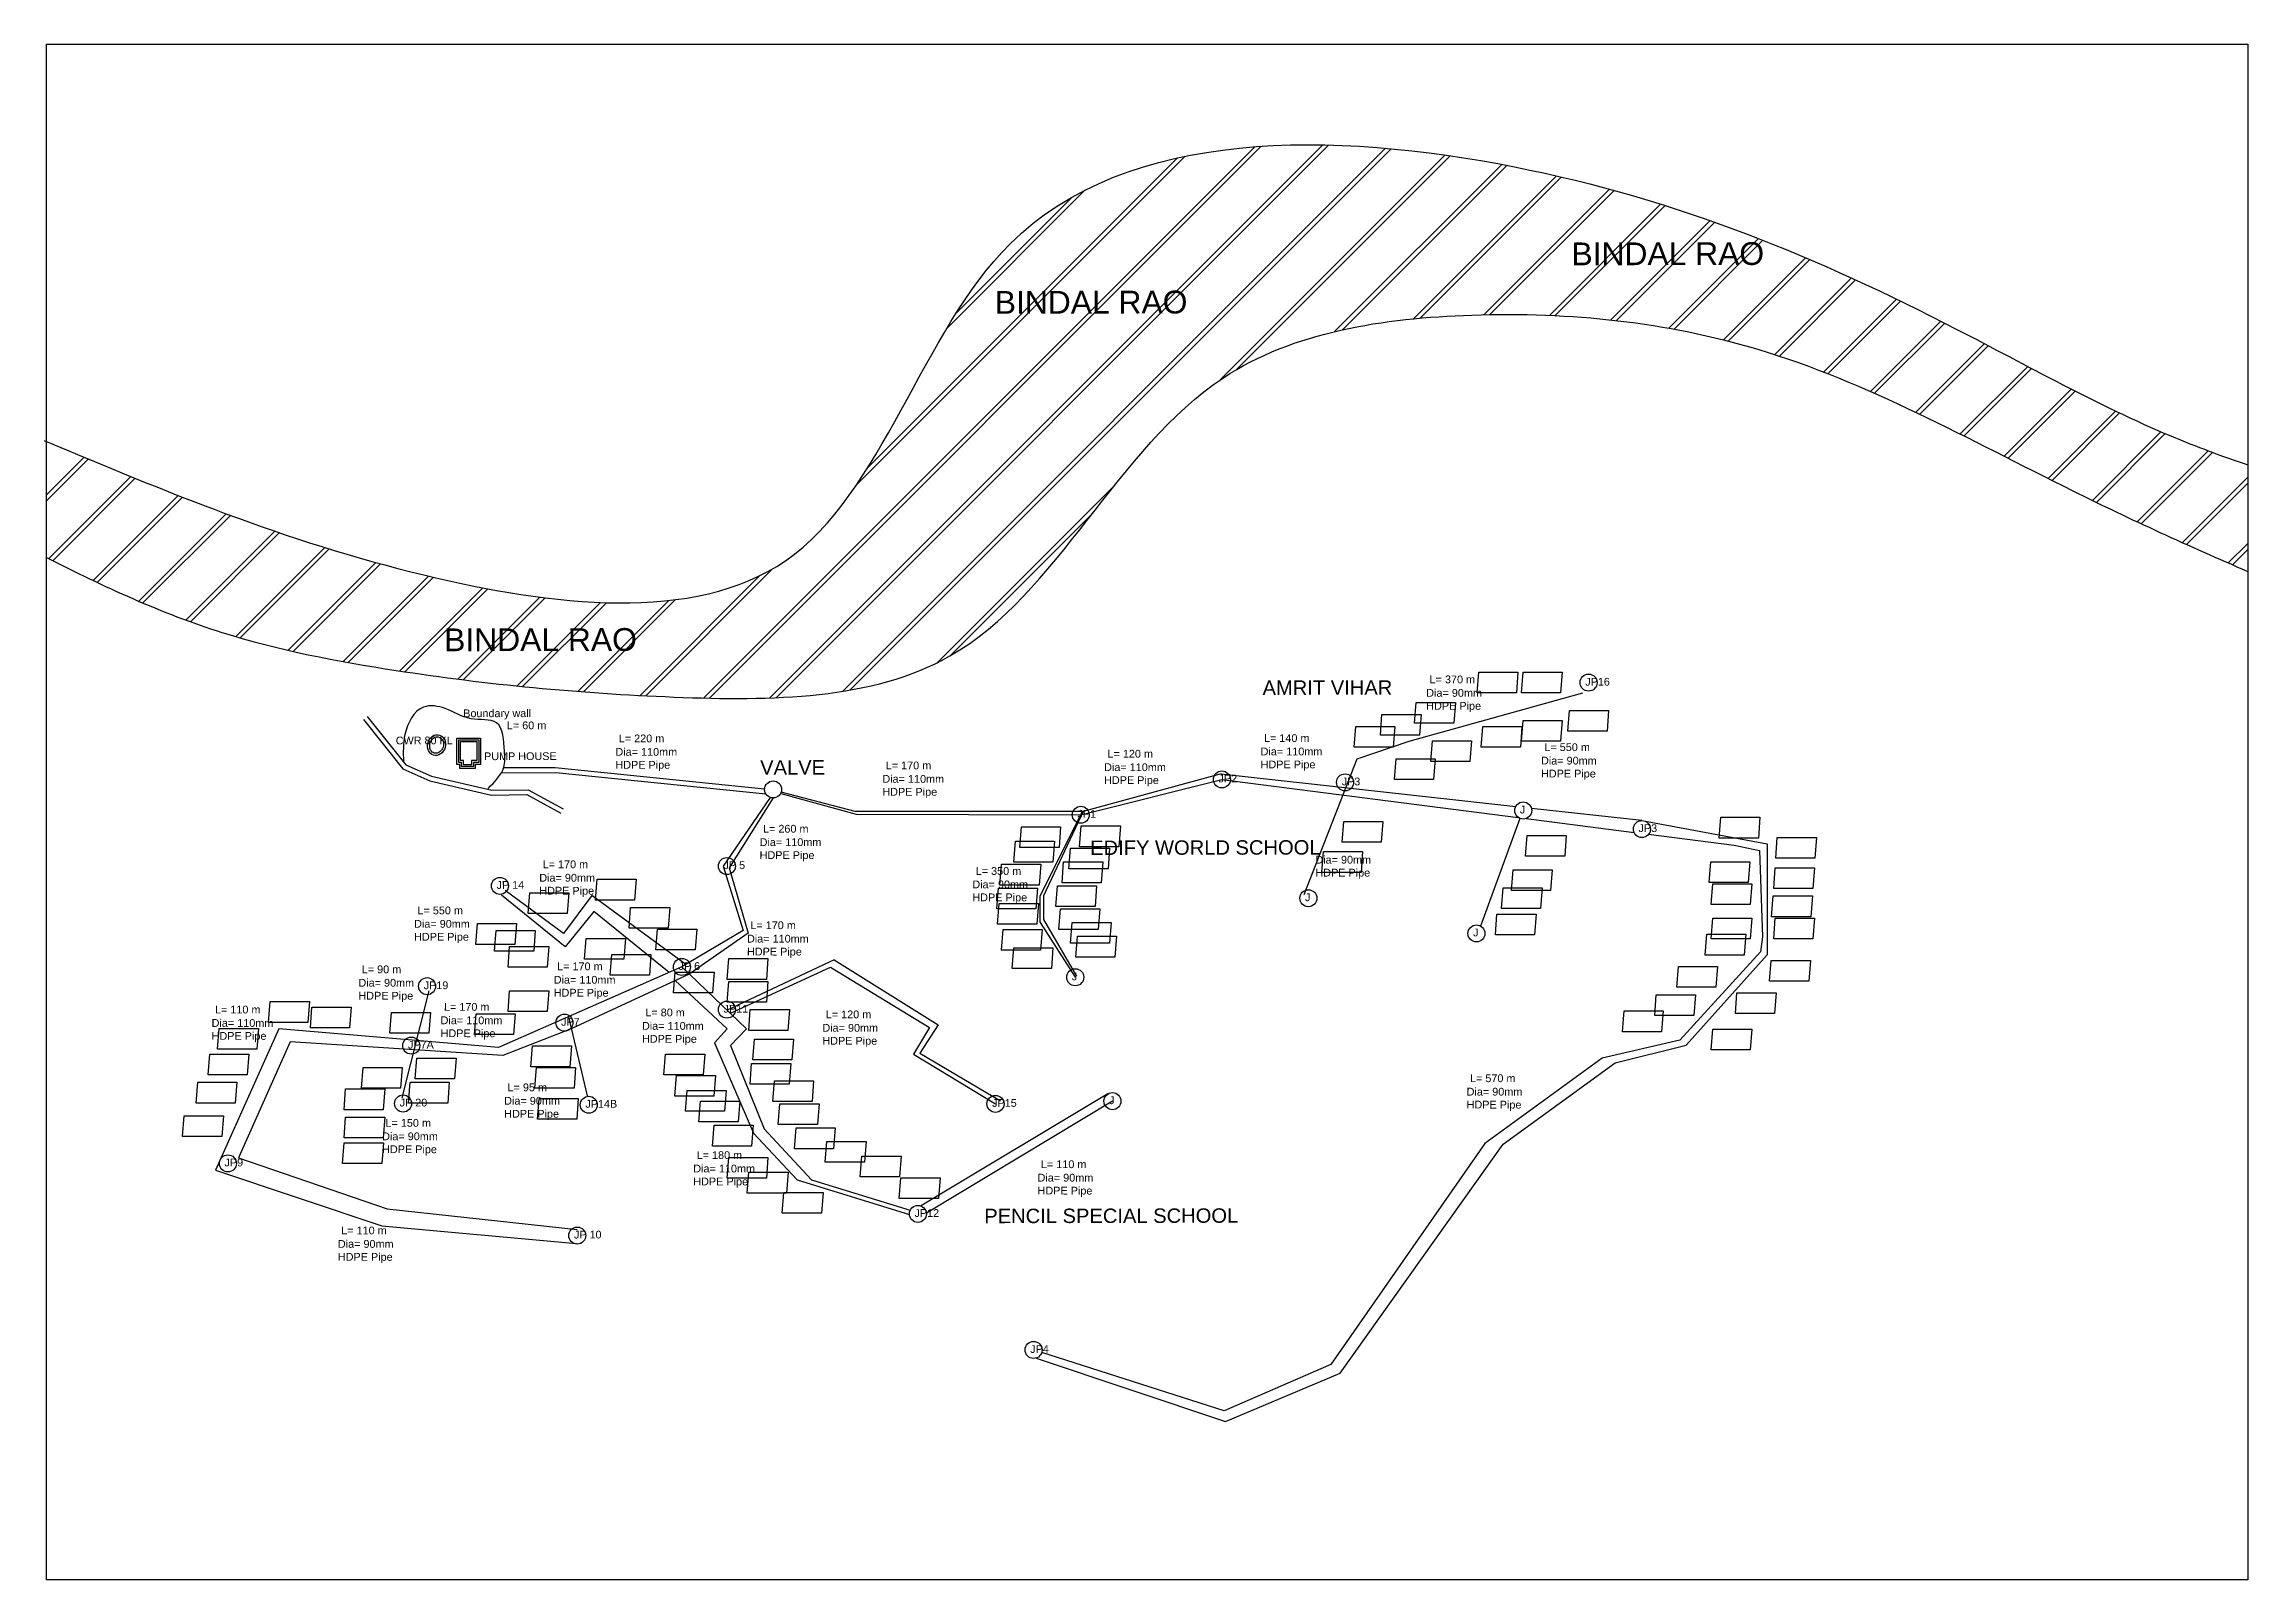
# Model space of a CAD drawing. Header units: millimetres. Extents: x 2042 to 8160, y 305 to 2908.
# Drawn here: x 2042 to 5716, y 348 to 2908 of the extents above; entities that cross this region are included whole.
import ezdxf

# ---------------------------------------------------------------- set-up
doc = ezdxf.new("R2010")
doc.units = ezdxf.units.MM
doc.styles.get("Standard").update_dxf_attribs({"font": 'arial.ttf'})

msp = doc.modelspace()

# ---------------------------------------------------------------- hatches: boundary and pattern name
at = {"transparency": 33554681}
h = msp.add_hatch(dxfattribs=at)
h.set_pattern_fill('JIS_LC_8A', color=4, scale=10)
edge = h.paths.add_edge_path()
edge.add_spline(control_points=[(2046.2, 2052.1), (2141.1, 2003.6), (2327.4, 1917.6), (2685.8, 1849.5), (3081.9, 1811.6), (3662.1, 1816.6), (3895, 2394.2), (4444.8, 2476.6), (4939.1, 2424.2), (5345.1, 2195.8), (5617.6, 2070.9), (5715.8, 2028.8)], knot_values=[148.752719, 148.752719, 148.752719, 148.752719, 467.224337, 764.33931, 1230.15391, 1694.900691, 2344.878382, 2771.938853, 3252.374588, 3827.986668, 4147.710563, 4147.710563, 4147.710563, 4147.710563], degree=3, periodic=0)
edge.add_line((5715.8, 2028.8), (5715.8, 2206.3))
edge.add_spline(control_points=[(5715.8, 2206.3), (5672.5, 2220.9), (5505.6, 2283), (5117.1, 2502), (4516.9, 2754), (3584.4, 2776.8), (3383.5, 1910.1), (2621, 2004.6), (2243.9, 2162.4), (2046.2, 2245.5)], knot_values=[4.548394, 4.548394, 4.548394, 4.548394, 142.246588, 540.528586, 1326.288083, 2176.784435, 2824.100848, 3427.453896, 4094.51685, 4094.51685, 4094.51685, 4094.51685], degree=3, periodic=0)
edge.add_line((2046.2, 2245.5), (2046.2, 2052.1))
h.paths.add_polyline_path([(4578.4, 2528.5), (4919.2, 2529.1), (4919.1, 2588.1), (4578.3, 2587.4)], flags=24)
h.paths.add_polyline_path([(3617.1, 2447.7), (3958, 2448.3), (3957.9, 2507.2), (3617, 2506.6)], flags=24)
h.paths.add_polyline_path([(2699.3, 1885.3), (3040.2, 1885.9), (3040, 1944.8), (2699.2, 1944.2)], flags=24)

# ---------------------------------------------------------------- linework, layer by layer
at = {"color": 5}
for p, q in [((4606.5, 1825.8), (4317.2, 1745.5)), ((4317.2, 1745.5), (4230.5, 1716)), ((4230.5, 1716), (4141.8, 1489.6)), ((4502.3, 1617.2), (4436.8, 1437.9)), ((4705.3, 1613.7), (4914.2, 1574.6)), ((4914.2, 1574.6), (4914.2, 1389.6)), ((2908.2, 1425.2), (2810.9, 1497)), ((2955.3, 1489), (2908.2, 1425.2)), ((3112, 1373.5), (2955.3, 1489)), ((3186.1, 1292.6), (3352.9, 1369.1)), ((3352.9, 1369.1), (3518.3, 1268.8)), ((4914.2, 1389.6), (4779.3, 1239.3)), ((2683.6, 1329.7), (2638.5, 1151.8)), ((2916.2, 1286.5), (2947.4, 1154.7)), ((3518.3, 1268.8), (3491.4, 1224.4)), ((3491.4, 1224.4), (3628.1, 1141.5)), ((4661.2, 1209.8), (4779.3, 1239.3)), ((4474.2, 1074.1), (4661.2, 1209.8)), ((3503.1, 971.7), (3815.5, 1158.6)), ((4202.6, 692.6), (4474.2, 1074.1)), ((2328, 1030.8), (2604.9, 938.4)), ((2604.9, 938.4), (2929.7, 908.9)), ((3695.7, 717.7), (4011.6, 611.9)), ((4011.6, 611.9), (4202.6, 692.6))]:
    msp.add_line(p, q, dxfattribs=at)
at = {"color": 8}
for p, q in [((2804.6, 1693.3), (2895.3, 1693.9)), ((2804.6, 1693.3), (2804.6, 1693.3)), ((2895.3, 1693.9), (3245.4, 1658)), ((3270.4, 1658.7), (3395.9, 1624.4)), ((3770.3, 1623.2), (4005.5, 1682.2)), ((4005.5, 1682.2), (4499.6, 1618.7)), ((3257.4, 1651.3), (3184.4, 1534.9)), ((3395.9, 1624.4), (3770.3, 1623.2)), ((3702.7, 1488), (3773, 1628.6)), ((4512.7, 1617), (4692.5, 1593.9)), ((4716.8, 1590.8), (4859.6, 1572.4)), ((4859.6, 1572.4), (4901.4, 1563.7)), ((4901.4, 1563.7), (4906.5, 1419.6)), ((3184.4, 1534.9), (3216, 1425.7)), ((2910.7, 1403), (2804.4, 1489.3)), ((3702.7, 1443.7), (3702.7, 1488)), ((2958.6, 1462), (2910.7, 1403)), ((3084, 1360.2), (2958.6, 1462)), ((3702.7, 1443.7), (3761.1, 1352.4)), ((3216, 1425.7), (3117.7, 1357.9)), ((4906.5, 1419.6), (4903.1, 1395.1)), ((3359.2, 1381.5), (3180.7, 1297.7)), ((3359.2, 1381.5), (3532.3, 1273.3)), ((4903.1, 1395.1), (4769.1, 1247.6)), ((3117.7, 1357.9), (2920.8, 1266.8)), ((3094.2, 1347), (3180.8, 1266.4)), ((2920.8, 1266.8), (2807, 1222.3)), ((3180.8, 1266.4), (3159.5, 1243.4)), ((3532.3, 1273.3), (3502.1, 1226.1)), ((2452.6, 1244.6), (2366.1, 1051.3)), ((2807, 1222.3), (2452.6, 1244.6)), ((3159.5, 1243.4), (3224.9, 1092.9)), ((3502.1, 1226.1), (3636.6, 1146.7)), ((4639.4, 1217.7), (4444, 1075.2)), ((4769.1, 1247.6), (4639.4, 1217.7)), ((3823.1, 1146), (3512.9, 959.5)), ((3224.9, 1092.9), (3297.3, 1015.1)), ((4444, 1075.2), (4187, 707)), ((2366.1, 1051.3), (2613.8, 966.6)), ((3297.3, 1015.1), (3484.5, 957.3)), ((2613.8, 966.6), (2930.7, 932.2)), ((4009, 629.8), (3705.2, 727)), ((4187, 707), (4009, 629.8))]:
    msp.add_line(p, q, dxfattribs=at)
at = {"color": 1}
for p, q in [((2894.3, 1701.4), (2807.7, 1701.4)), ((4004.5, 1691.6), (3774.2, 1628.6)), ((4004.5, 1691.6), (4495.3, 1637.2)), ((3394.3, 1628.6), (3271, 1661.2)), ((3252.4, 1652.2), (3174.2, 1537.8)), ((3774.2, 1628.6), (3394.3, 1628.6)), ((3774.2, 1628.6), (3708.1, 1488)), ((4521.4, 1634.4), (4705.3, 1614)), ((3174.2, 1537.8), (3190.2, 1486.2)), ((3190.2, 1486.2), (3207.4, 1430.5)), ((3708.1, 1488), (3708.1, 1448.6)), ((3708.1, 1448.6), (3763.3, 1354.1)), ((3207.4, 1430.5), (3105.4, 1369.6)), ((3105.4, 1369.6), (2799.8, 1235.4)), ((3105.4, 1369.6), (3213.2, 1266.8)), ((2433.6, 1266.8), (2328, 1030.8)), ((2799.8, 1235.4), (2433.6, 1266.8)), ((3213.2, 1266.8), (3186.2, 1238.5)), ((3186.2, 1238.5), (3242.7, 1099.6)), ((3242.7, 1099.6), (3321.4, 1015.1)), ((3321.4, 1015.1), (3485.9, 964.3))]:
    msp.add_line(p, q, dxfattribs=at)
at = {"color": 240, "true_color": 0xed1f24}
msp.add_line((3243.2, 1665.8), (2894.3, 1701.4), dxfattribs=at)
at = {"color": 8}
for points in [[(5715.8, 348.1), (2046.2, 348.1), (2046.2, 2907.6), (5715.8, 2907.6)], [(4496.3, 1826.4), (4431, 1826.4), (4433.7, 1861), (4498.9, 1861)], [(4570.2, 1826.4), (4505, 1826.4), (4507.7, 1861), (4572.9, 1861)], [(4392, 1776), (4326.8, 1776), (4329.5, 1810.6), (4394.7, 1810.6)], [(4291.2, 1735.7), (4225.9, 1735.7), (4228.6, 1770.2), (4293.9, 1770.2)], [(4334.9, 1755.9), (4269.7, 1755.9), (4272.3, 1790.4), (4337.6, 1790.4)], [(4503, 1735.7), (4437.8, 1735.7), (4440.4, 1770.2), (4505.7, 1770.2)], [(4570.2, 1745.8), (4505, 1745.8), (4507.7, 1780.3), (4572.9, 1780.3)], [(4647.6, 1762.6), (4582.3, 1762.6), (4585, 1797.1), (4650.2, 1797.1)], [(4418.9, 1712.2), (4353.7, 1712.2), (4356.4, 1746.7), (4421.6, 1746.7)], [(4358.4, 1681.9), (4293.2, 1681.9), (4295.9, 1716.5), (4361.1, 1716.5)], [(4899.7, 1584.4), (4834.5, 1584.4), (4837.2, 1619), (4902.4, 1619)], [(3734, 1568.7), (3668.7, 1568.7), (3671.4, 1603.3), (3736.7, 1603.3)], [(3833.6, 1570), (3768.4, 1570), (3771.1, 1604.6), (3836.3, 1604.6)], [(4271, 1577.7), (4205.8, 1577.7), (4208.5, 1612.3), (4273.7, 1612.3)], [(4576.9, 1554.2), (4511.7, 1554.2), (4514.4, 1588.8), (4579.6, 1588.8)], [(4993.8, 1550.8), (4928.6, 1550.8), (4931.3, 1585.4), (4996.5, 1585.4)], [(3723.7, 1544.5), (3658.5, 1544.5), (3661.2, 1579), (3726.4, 1579)], [(3804.2, 1510), (3739, 1510), (3741.7, 1544.6), (3806.9, 1544.6)], [(3815.7, 1533), (3750.5, 1533), (3753.2, 1567.5), (3818.4, 1567.5)], [(4237.4, 1527.3), (4172.2, 1527.3), (4174.8, 1561.9), (4240.1, 1561.9)], [(4882.9, 1510.5), (4817.7, 1510.5), (4820.4, 1545.1), (4885.6, 1545.1)], [(3026.4, 1481.2), (2961.2, 1481.2), (2963.9, 1515.8), (3029.1, 1515.8)], [(3700.8, 1506.2), (3635.5, 1506.2), (3638.2, 1540.7), (3703.4, 1540.7)], [(4553.4, 1497.1), (4488.2, 1497.1), (4490.9, 1531.6), (4556.1, 1531.6)], [(4886.3, 1473.5), (4821, 1473.5), (4823.7, 1508.1), (4888.9, 1508.1)], [(4990.5, 1500.4), (4925.3, 1500.4), (4927.9, 1535), (4993.2, 1535)], [(2914.3, 1458.8), (2849.1, 1458.8), (2851.8, 1493.4), (2917, 1493.4)], [(3695.6, 1466.6), (3630.4, 1466.6), (3633.1, 1501.2), (3698.3, 1501.2)], [(3696.9, 1441.1), (3631.7, 1441.1), (3634.4, 1475.6), (3699.6, 1475.6)], [(3794, 1470.4), (3728.8, 1470.4), (3731.5, 1505), (3796.7, 1505)], [(4536.6, 1466.8), (4471.4, 1466.8), (4474.1, 1501.4), (4539.3, 1501.4)], [(4987.1, 1453.4), (4921.9, 1453.4), (4924.6, 1487.9), (4989.8, 1487.9)], [(2826.9, 1407.3), (2761.7, 1407.3), (2764.4, 1441.8), (2829.6, 1441.8)], [(3082.4, 1434.2), (3017.2, 1434.2), (3019.9, 1468.7), (3085.1, 1468.7)], [(3127.3, 1398.3), (3062, 1398.3), (3064.7, 1432.9), (3130, 1432.9)], [(3799.1, 1432.1), (3733.9, 1432.1), (3736.6, 1466.7), (3801.8, 1466.7)], [(3818.3, 1409.1), (3753, 1409.1), (3755.7, 1443.7), (3821, 1443.7)], [(4526.5, 1423.1), (4461.3, 1423.1), (4464, 1457.7), (4529.2, 1457.7)], [(4886.3, 1416.4), (4821, 1416.4), (4823.7, 1451), (4888.9, 1451)], [(4990.5, 1416.4), (4925.3, 1416.4), (4927.9, 1451), (4993.2, 1451)], [(2858.3, 1396.1), (2793.1, 1396.1), (2795.8, 1430.6), (2861, 1430.6)], [(2880.7, 1369.2), (2815.5, 1369.2), (2818.2, 1403.8), (2883.4, 1403.8)], [(3008.5, 1382.6), (2943.2, 1382.6), (2945.9, 1417.2), (3011.2, 1417.2)], [(3703.3, 1397.6), (3638.1, 1397.6), (3640.8, 1432.2), (3706, 1432.2)], [(3721.2, 1367), (3656, 1367), (3658.7, 1401.6), (3723.9, 1401.6)], [(3827.2, 1386.2), (3762, 1386.2), (3764.7, 1420.7), (3829.9, 1420.7)], [(4876.2, 1389.5), (4810.9, 1389.5), (4813.6, 1424.1), (4878.9, 1424.1)], [(3051.1, 1355.8), (2985.8, 1355.8), (2988.5, 1390.3), (3053.7, 1390.3)], [(3156.4, 1326.6), (3091.2, 1326.6), (3093.9, 1361.2), (3159.1, 1361.2)], [(3246.1, 1349), (3180.8, 1349), (3183.5, 1383.6), (3248.7, 1383.6)], [(4829.1, 1335.7), (4763.9, 1335.7), (4766.6, 1370.3), (4831.8, 1370.3)], [(4983.8, 1345.8), (4918.5, 1345.8), (4921.2, 1380.4), (4986.4, 1380.4)], [(2880.7, 1295.3), (2815.5, 1295.3), (2818.2, 1329.8), (2883.4, 1329.8)], [(4792.1, 1288.7), (4726.9, 1288.7), (4729.6, 1323.2), (4794.8, 1323.2)], [(4926.6, 1292), (4861.4, 1292), (4864.1, 1326.6), (4929.3, 1326.6)], [(2481.8, 1277.3), (2416.5, 1277.3), (2419.2, 1311.9), (2484.5, 1311.9)], [(2551.3, 1268.4), (2486, 1268.4), (2488.7, 1302.9), (2553.9, 1302.9)], [(2683.5, 1259.4), (2618.3, 1259.4), (2621, 1294), (2686.2, 1294)], [(2824.7, 1257.2), (2759.5, 1257.2), (2762.2, 1291.7), (2827.4, 1291.7)], [(3281.9, 1263.9), (3216.7, 1263.9), (3219.4, 1298.5), (3284.6, 1298.5)], [(4738.3, 1261.8), (4673.1, 1261.8), (4675.8, 1296.4), (4741, 1296.4)], [(2396.6, 1232.5), (2331.4, 1232.5), (2334.1, 1267.1), (2399.3, 1267.1)], [(3288.6, 1214.6), (3223.4, 1214.6), (3226.1, 1249.2), (3291.3, 1249.2)], [(4886.3, 1231.6), (4821, 1231.6), (4823.7, 1266.1), (4888.9, 1266.1)], [(2380.9, 1190), (2315.7, 1190), (2318.4, 1224.5), (2383.6, 1224.5)], [(2726.1, 1183.2), (2660.8, 1183.2), (2663.5, 1217.8), (2728.8, 1217.8)], [(2918.8, 1203.4), (2853.6, 1203.4), (2856.3, 1238), (2921.5, 1238)], [(3140.7, 1190), (3075.5, 1190), (3078.2, 1224.5), (3143.4, 1224.5)], [(2360.7, 1142.9), (2295.5, 1142.9), (2298.2, 1177.5), (2363.4, 1177.5)], [(2636.4, 1167.6), (2571.2, 1167.6), (2573.9, 1202.1), (2639.1, 1202.1)], [(2714.9, 1142.9), (2649.6, 1142.9), (2652.3, 1177.5), (2717.6, 1177.5)], [(2925.5, 1167.6), (2860.3, 1167.6), (2863, 1202.1), (2928.2, 1202.1)], [(3158.6, 1154.1), (3093.4, 1154.1), (3096.1, 1188.7), (3161.3, 1188.7)], [(3284.2, 1174.3), (3218.9, 1174.3), (3221.6, 1208.8), (3286.8, 1208.8)], [(3322.3, 1145.2), (3257, 1145.2), (3259.7, 1179.7), (3324.9, 1179.7)], [(2607.3, 1131.7), (2542.1, 1131.7), (2544.7, 1166.3), (2610, 1166.3)], [(2930, 1116), (2864.8, 1116), (2867.5, 1150.6), (2932.7, 1150.6)], [(3176.6, 1129.5), (3111.3, 1129.5), (3114, 1164), (3179.3, 1164)], [(3199, 1111.5), (3133.8, 1111.5), (3136.4, 1146.1), (3201.7, 1146.1)], [(3331.2, 1107.1), (3266, 1107.1), (3268.7, 1141.6), (3333.9, 1141.6)], [(2338.3, 1086.9), (2273.1, 1086.9), (2275.8, 1121.5), (2341, 1121.5)], [(2607.3, 1084.7), (2542.1, 1084.7), (2544.7, 1119.2), (2610, 1119.2)], [(3221.4, 1071.2), (3156.2, 1071.2), (3158.9, 1105.8), (3224.1, 1105.8)], [(2605, 1042.1), (2539.8, 1042.1), (2542.5, 1076.6), (2607.7, 1076.6)], [(3358.1, 1066.7), (3292.9, 1066.7), (3295.6, 1101.3), (3360.8, 1101.3)], [(3409.7, 1044.3), (3344.4, 1044.3), (3347.1, 1078.9), (3412.4, 1078.9)], [(3246.1, 1017.4), (3180.8, 1017.4), (3183.5, 1052), (3248.7, 1052)], [(3467.9, 1019.7), (3402.7, 1019.7), (3405.4, 1054.2), (3470.6, 1054.2)], [(3279.7, 992.8), (3214.4, 992.8), (3217.1, 1027.4), (3282.4, 1027.4)], [(3337.9, 959.2), (3272.7, 959.2), (3275.4, 993.7), (3340.6, 993.7)], [(3532.9, 983.8), (3467.7, 983.8), (3470.4, 1018.4), (3535.6, 1018.4)]]:
    msp.add_lwpolyline(points, close=True, dxfattribs=at)
at = {"color": 251, "true_color": 0x636466}
for points in [[(2574.5, 1781.9), (2640.4, 1699.8), (2685.3, 1679.7), (2787.9, 1655.9), (2847, 1657.1), (2903.5, 1626)], [(2580.7, 1786.9), (2645.4, 1706.4), (2687.9, 1687.4), (2788.7, 1664), (2849, 1665.1), (2907.4, 1633)]]:
    msp.add_lwpolyline(points, dxfattribs=at)
at = {"color": 5}
for points in [[(2760.9, 1707.3), (2760.9, 1700.4), (2735, 1700.4), (2735, 1707.3), (2730.3, 1707.3), (2730.3, 1751.2), (2769.9, 1751.2), (2769.9, 1707.3)], [(2757.8, 1710.4), (2757.8, 1703.5), (2738.1, 1703.5), (2738.1, 1710.4), (2733.4, 1710.4), (2733.4, 1748.1), (2766.8, 1748.1), (2766.8, 1710.4)], [(2754.7, 1713.5), (2754.7, 1706.6), (2741.2, 1706.6), (2741.2, 1713.5), (2736.5, 1713.5), (2736.5, 1745.1), (2763.7, 1745.1), (2763.7, 1713.5)]]:
    msp.add_lwpolyline(points, close=True, dxfattribs=at)
at = {"color": 240, "true_color": 0xed1f24}
msp.add_lwpolyline([(3246.1, 1311), (3180.8, 1311), (3183.5, 1345.5), (3248.7, 1345.5)], close=True, dxfattribs=at)
at = {"color": 3}
for centre in [(4616.8, 1843.5), (4005.5, 1682.2), (4210.8, 1677.3), (3257.4, 1665.5), (3770.3, 1623.2), (4507.8, 1630.4), (4705.6, 1599.5), (3180.3, 1537.8), (2802, 1504.8), (4149.6, 1484.2), (4429.8, 1425.5), (3105.4, 1369.6), (3761.1, 1352.4), (2680.6, 1337.6), (2909.6, 1276.8), (3180.4, 1298.5), (2654.3, 1238.5), (2640.5, 1142.1), (2950.1, 1140), (3628.1, 1141.5), (3823.1, 1146), (2348.6, 1042.3), (3498.7, 958.1), (2931, 922), (3691.6, 731.4)]:
    msp.add_circle(centre, 14.2, dxfattribs=at)
at = {"color": 5}
msp.add_ellipse((2696.4, 1739.4), major_axis=(4.9, 16.8), ratio=0.849316, dxfattribs=at)
at = {"color": 8}
for points, knots in [([(2042.1, 2247.2), (2241.2, 2163.5), (2619.2, 2004.8), (3383.5, 1910.1), (3584.4, 2776.8), (4516.9, 2754), (5117.1, 2502), (5505.6, 2283), (5672.5, 2220.9), (5715.8, 2206.3)], [0, 0, 0, 0, 671.611349, 1274.964396, 1922.28081, 2772.777162, 3558.536659, 3956.818657, 4094.51685, 4094.51685, 4094.51685, 4094.51685]), ([(2046.2, 2052.1), (2141.1, 2003.6), (2327.4, 1917.6), (2685.8, 1849.5), (3081.9, 1811.6), (3662.1, 1816.6), (3895, 2394.2), (4444.8, 2476.6), (4939.1, 2424.2), (5345.1, 2195.8), (5617.6, 2070.9), (5715.8, 2028.8)], [148.752719, 148.752719, 148.752719, 148.752719, 467.224337, 764.33931, 1230.15391, 1694.900691, 2344.878382, 2771.938853, 3252.374588, 3827.986668, 4147.710563, 4147.710563, 4147.710563, 4147.710563])]:
    msp.add_open_spline(points, degree=3, knots=knots, dxfattribs=at)
at = {"color": 114, "true_color": 0x139b48}
msp.add_spline([(2782.3, 1667.3), (2808.5, 1702.5), (2809.7, 1729.2), (2796.3, 1776.6), (2753.8, 1783.3), (2710.6, 1800.3), (2674.7, 1802.7), (2643.7, 1757.1), (2641.3, 1712.2)], degree=3, dxfattribs=at)
at = {"color": 5}
msp.add_open_spline([(2700.3, 1752.8), (2699.5, 1753), (2698.6, 1753.2), (2696.5, 1753.1), (2695.3, 1752.9), (2693, 1752), (2691.8, 1751.4), (2689.7, 1749.6), (2688.7, 1748.5), (2687, 1746.1), (2686.3, 1744.7), (2685.3, 1741.8), (2685, 1740.3), (2684.9, 1737.3), (2685, 1735.8), (2685.6, 1733), (2686.1, 1731.8), (2687.5, 1729.5), (2688.3, 1728.6), (2690.1, 1727.1), (2691.1, 1726.5), (2693.2, 1725.8), (2694.4, 1725.7), (2696.7, 1725.8), (2697.9, 1726), (2700.2, 1727), (2701.4, 1727.7), (2703.5, 1729.5), (2704.5, 1730.7), (2706.1, 1733.2), (2706.7, 1734.6), (2707.6, 1737.5), (2707.9, 1739), (2708, 1742), (2707.8, 1743.5), (2707.1, 1746.2), (2706.5, 1747.5), (2705.1, 1749.6), (2704.3, 1750.5), (2702.4, 1751.9), (2701.4, 1752.5), (2700.3, 1752.8)], degree=3, knots=[0, 0, 0, 0, 0.25194, 0.25194, 0.569488, 0.569488, 0.887036, 0.887036, 1.204584, 1.204584, 1.522132, 1.522132, 1.83968, 1.83968, 2.157228, 2.157228, 2.474776, 2.474776, 2.792323, 2.792323, 3.109871, 3.109871, 3.427419, 3.427419, 3.744967, 3.744967, 4.062515, 4.062515, 4.380063, 4.380063, 4.697611, 4.697611, 5.015159, 5.015159, 5.332707, 5.332707, 5.650255, 5.650255, 5.967803, 5.967803, 6.283185, 6.283185, 6.283185, 6.283185], dxfattribs=at)

# ---------------------------------------------------------------- texts
at = {"color": 1}
for s, height, p in [('BINDAL RAO', 37.96, (4588.2, 2539)), ('BINDAL RAO', 37.96, (3626.9, 2458.2)), ('BINDAL RAO', 37.96, (2709.1, 1895.8)), ('AMRIT VIHAR', 24.021, (4073.3, 1823)), ('Boundary wall', 12.883, (2740.9, 1785.9)), ('CWR 80 KL', 12.88, (2628.4, 1740.6)), ('PUMP HOUSE', 12.88, (2775.6, 1714.3)), ('VALVE', 24.02, (3235.8, 1690.1)), ('EDIFY WORLD SCHOOL', 24.021, (3785.9, 1556.3)), ('J', 12.9, (3755.4, 1347.4)), ('JP11', 12.88, (3174.8, 1293.5)), ('J', 12.9, (3817.5, 1141)), ('PENCIL SPECIAL SCHOOL', 24.021, (3609.4, 942.6))]:
    msp.add_text(s, height=height, rotation=0.1076, dxfattribs=at).set_placement(p)
at = {"color": 240, "true_color": 0xed1f24}
for s, height, p in [('JP16', 12.88, (4611.2, 1838.5)), ('JP2', 12.88, (3999.9, 1677.2)), ('JP3', 12.88, (4205.2, 1672.3)), ('JP1', 12.88, (3764.7, 1618.2)), ('J', 12.9, (4502.1, 1625.4)), ('JP3', 12.88, (4700, 1594.5)), ('JP 5', 12.88, (3174.7, 1532.8)), ('JP 14', 12.88, (2796.4, 1499.8)), ('J', 12.9, (4144, 1479.3)), ('J', 12.9, (4424.2, 1420.6)), ('JP 6', 12.88, (3099.8, 1364.6)), ('JP19', 12.88, (2675, 1332.6)), ('JP7', 12.88, (2904, 1271.8)), ('JP7A', 12.88, (2648.7, 1233.5)), ('JP 20', 12.88, (2634.9, 1137.1)), ('JP14B', 12.88, (2944.5, 1135)), ('JP15', 12.88, (3622.5, 1136.5)), ('JP9', 12.88, (2342.9, 1037.3)), ('JP12', 12.88, (3493.1, 953.1)), ('JP 10', 12.88, (2925.4, 917.1)), ('JP4', 12.88, (3686, 726.4))]:
    msp.add_text(s, height=height, rotation=0.1076, dxfattribs=at).set_placement(p)
at = {"color": 4, "linetype": 'Continuous', "char_height": 12.943, "width": 332.307, "attachment_point": 1, "rotation": 359.9441}
for s, insert in [('\\pt310.62471;L= 370 m', (4351.7, 1855.4)), ('\\pt310.62471;Dia= 90mm\\PHDPE Pipe\\P', (4346.1, 1832.9)), ('\\pt310.62471;L= 60 m', (2813.5, 1778.8)), ('\\pt310.62471;Dia= 110mm\\PHDPE Pipe', (2994.5, 1734.6)), ('\\pt310.62471;L= 220 m', (3000.1, 1757)), ('\\pt310.62471;L= 120 m', (3814.7, 1731.5)), ('\\pt310.62471;Dia= 110mm\\PHDPE Pipe', (4070, 1735.2)), ('\\pt310.62471;L= 140 m', (4075.6, 1757.6)), ('\\pt310.62471;L= 550 m\\P', (4543, 1742.4)), ('\\pt310.62471;Dia= 110mm\\PHDPE Pipe', (3439.5, 1689.6)), ('\\pt310.62471;L= 170 m', (3445.1, 1712)), ('\\pt310.62471;Dia= 110mm\\PHDPE Pipe', (3809.1, 1709.1)), ('\\pt310.62471;Dia= 90mm\\PHDPE Pipe\\P', (4537.4, 1720)), ('\\pt310.62471;Dia= 110mm\\PHDPE Pipe', (3234.9, 1584.1)), ('\\pt310.62471;L= 260 m', (3240.5, 1606.5)), ('\\pt310.62471;L= 170 m', (2873.2, 1547.2)), ('\\pt310.62471;Dia= 90mm\\PHDPE Pipe\\P', (4161.3, 1554.9)), ('\\pt310.62471;Dia= 90mm\\PHDPE Pipe\\P', (2867.6, 1524.8)), ('\\pt310.62471;Dia= 90mm\\PHDPE Pipe\\P', (3589.5, 1513.7)), ('\\pt310.62471;L= 350 m', (3595.1, 1536.1)), ('\\pt310.62471;L= 550 m\\P', (2664.5, 1470.4)), ('\\pt310.62471;Dia= 90mm\\PHDPE Pipe\\P', (2658.9, 1448)), ('\\pt310.62471;L= 170 m', (3219.4, 1445.7)), ('\\pt310.62471;Dia= 110mm\\PHDPE Pipe', (3213.8, 1423.3)), ('\\pt310.62471;L= 90 m', (2571.7, 1372.2)), ('\\pt310.62471;L= 170 m', (2897.3, 1377.2)), ('\\pt310.62471;Dia= 90mm\\PHDPE Pipe\\P', (2566.1, 1349.8)), ('\\pt310.62471;Dia= 110mm\\PHDPE Pipe', (2891.7, 1354.8)), ('\\pt310.62471;L= 110 m', (2327, 1305.2)), ('\\pt310.62471;Dia= 110mm\\PHDPE Pipe', (2703.1, 1287.2)), ('\\pt310.62471;L= 170 m', (2708.7, 1309.6)), ('\\pt310.62471;L= 80 m', (3044.4, 1300.3)), ('\\pt310.62471;L= 120 m', (3345.1, 1297.1)), ('\\pt310.62471;Dia= 110mm\\PHDPE Pipe', (2321.4, 1282.8)), ('\\pt310.62471;Dia= 110mm\\PHDPE Pipe', (3038.8, 1277.9)), ('\\pt310.62471;Dia= 90mm\\PHDPE Pipe\\P', (3339.5, 1274.7)), ('\\pt310.62471;L= 95 m', (2814.7, 1175.5)), ('\\pt310.62471;L= 570 m', (4419, 1190.7)), ('\\pt310.62471;Dia= 90mm\\PHDPE Pipe\\P', (2809.1, 1153.1)), ('\\pt310.62471;Dia= 90mm\\PHDPE Pipe\\P', (4413.4, 1168.3)), ('\\pt310.62471;L= 150 m', (2611.2, 1116.3)), ('\\pt310.62471;Dia= 90mm\\PHDPE Pipe\\P', (2605.6, 1093.9)), ('\\pt310.62471;Dia= 110mm\\PHDPE Pipe', (3124.3, 1040.2)), ('\\pt310.62471;L= 180 m', (3129.9, 1062.6)), ('\\pt310.62471;L= 110 m', (3703.8, 1047.4)), ('\\pt310.62471;Dia= 90mm\\PHDPE Pipe\\P', (3698.2, 1025)), ('\\pt310.62471;L= 110 m', (2537.4, 937)), ('\\pt310.62471;Dia= 90mm\\PHDPE Pipe\\P', (2531.8, 914.6))]:
    msp.add_mtext(s, dxfattribs=dict(at, insert=insert))

doc.saveas('drawing.dxf')
